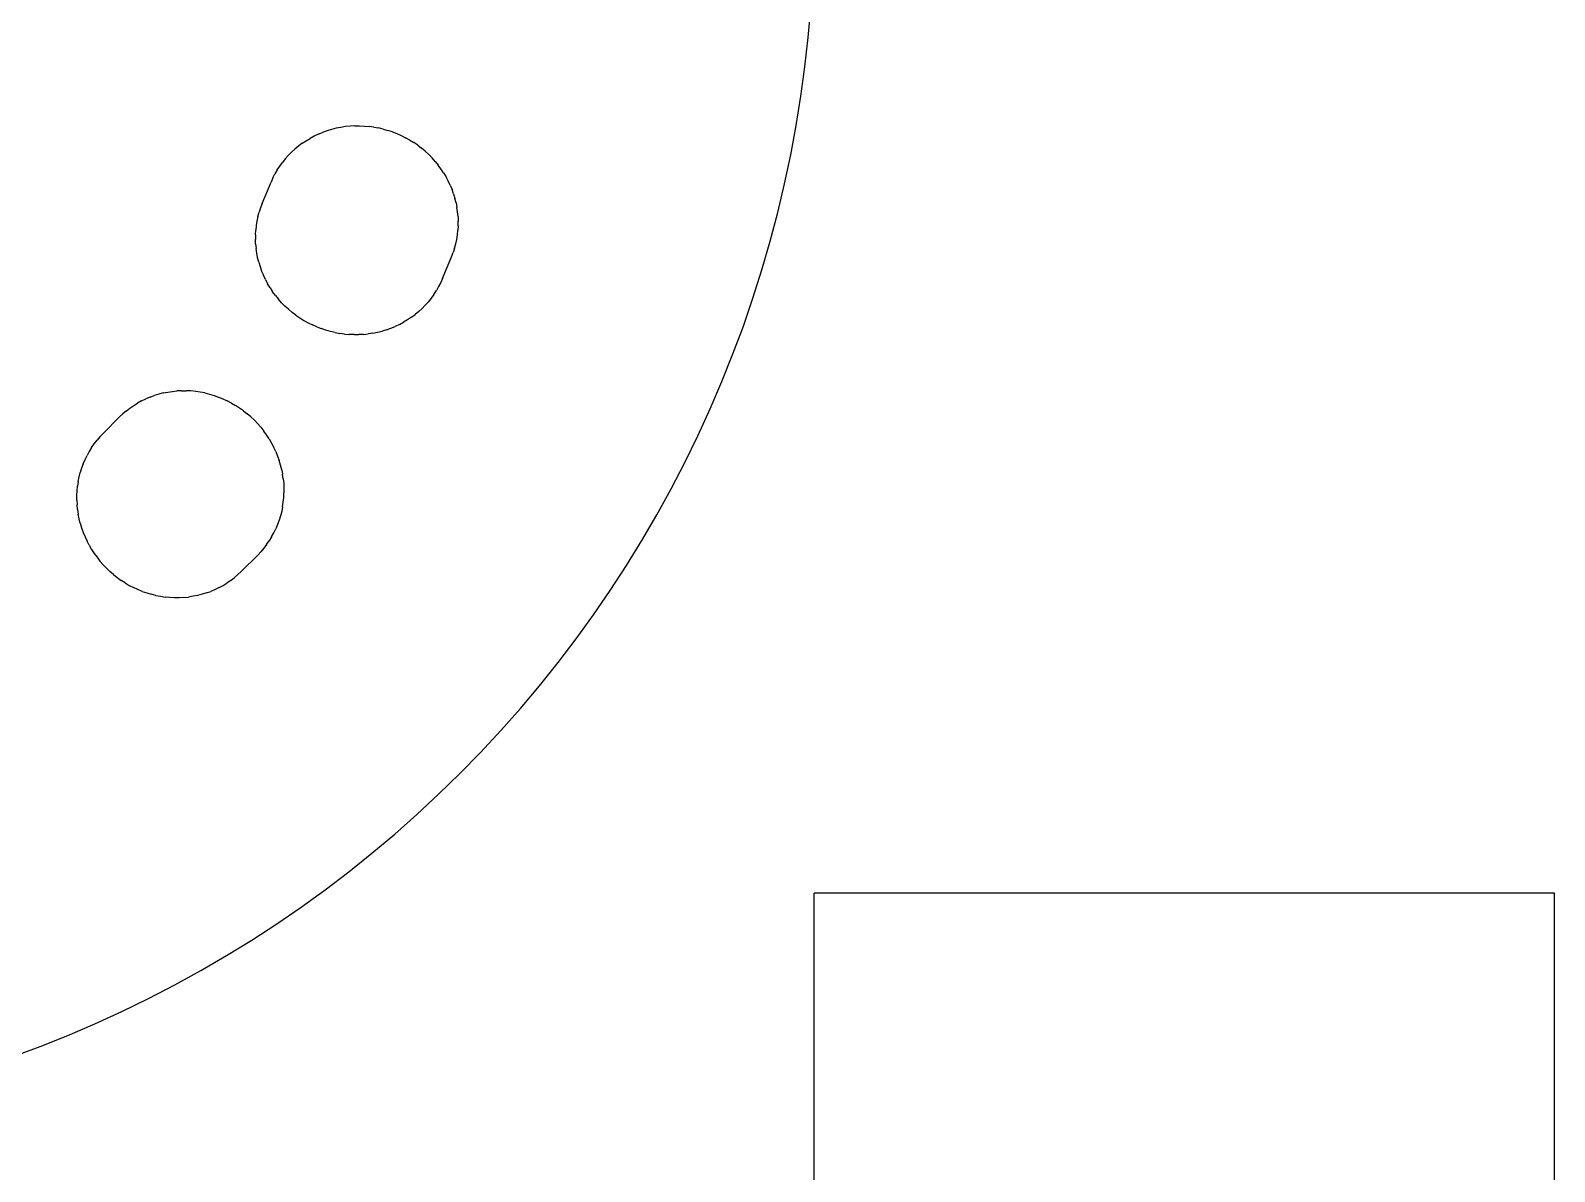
# Model space of a CAD drawing. Header units: millimetres. Extents: x 357 to 567, y 78 to 386.
# Drawn here: x 475.1 to 540.6, y 280.3 to 329.4 of the extents above; entities that cross this region are included whole.
import ezdxf

# ---------------------------------------------------------------- set-up
doc = ezdxf.new("R2010")
doc.units = ezdxf.units.MM
doc.header["$MEASUREMENT"] = 0
doc.layers.get('0').update_dxf_attribs({"linetype": 'CONTINUOUS'})

msp = doc.modelspace()

# ---------------------------------------------------------------- linework, layer by layer
at = {"color": 1}
for p, q in [((508.538, 329.092), (508.647, 330.363)), ((508.538, 329.092), (508.647, 330.363)), ((508.397, 327.823), (508.538, 329.092)), ((508.397, 327.823), (508.538, 329.092)), ((508.225, 326.559), (508.397, 327.823)), ((508.225, 326.559), (508.397, 327.823)), ((508.023, 325.299), (508.225, 326.559)), ((508.023, 325.299), (508.225, 326.559)), ((488.037, 325.133), (487.844, 325.074)), ((488.037, 325.133), (487.844, 325.074)), ((488.233, 325.183), (488.037, 325.133)), ((488.233, 325.183), (488.037, 325.133)), ((488.432, 325.222), (488.233, 325.183)), ((488.432, 325.222), (488.233, 325.183)), ((488.633, 325.253), (488.432, 325.222)), ((488.633, 325.253), (488.432, 325.222)), ((488.836, 325.274), (488.633, 325.253)), ((488.836, 325.274), (488.633, 325.253)), ((489.04, 325.285), (488.836, 325.274)), ((489.04, 325.285), (488.836, 325.274)), ((489.04, 325.285), (489.245, 325.286)), ((489.04, 325.285), (489.245, 325.286)), ((489.245, 325.286), (489.449, 325.278)), ((489.245, 325.286), (489.449, 325.278)), ((489.449, 325.278), (489.654, 325.26)), ((489.449, 325.278), (489.654, 325.26)), ((489.857, 325.232), (489.654, 325.26)), ((489.857, 325.232), (489.654, 325.26)), ((489.857, 325.232), (490.06, 325.195)), ((489.857, 325.232), (490.06, 325.195)), ((490.26, 325.148), (490.06, 325.195)), ((490.26, 325.148), (490.06, 325.195)), ((490.26, 325.148), (490.458, 325.092)), ((490.26, 325.148), (490.458, 325.092)), ((507.789, 324.044), (508.023, 325.299)), ((507.789, 324.044), (508.023, 325.299)), ((486.774, 324.535), (486.615, 324.416)), ((486.774, 324.535), (486.615, 324.416)), ((486.774, 324.535), (486.94, 324.646)), ((486.774, 324.535), (486.94, 324.646)), ((486.94, 324.646), (487.111, 324.749)), ((486.94, 324.646), (487.111, 324.749)), ((487.287, 324.844), (487.111, 324.749)), ((487.287, 324.844), (487.111, 324.749)), ((487.468, 324.93), (487.287, 324.844)), ((487.468, 324.93), (487.287, 324.844)), ((487.468, 324.93), (487.654, 325.006)), ((487.468, 324.93), (487.654, 325.006)), ((487.844, 325.074), (487.654, 325.006)), ((487.844, 325.074), (487.654, 325.006)), ((490.654, 325.027), (490.458, 325.092)), ((490.654, 325.027), (490.458, 325.092)), ((490.654, 325.027), (490.846, 324.952)), ((490.654, 325.027), (490.846, 324.952)), ((490.846, 324.952), (491.035, 324.869)), ((490.846, 324.952), (491.035, 324.869)), ((491.035, 324.869), (491.219, 324.777)), ((491.035, 324.869), (491.219, 324.777)), ((491.399, 324.677), (491.219, 324.777)), ((491.399, 324.677), (491.219, 324.777)), ((491.399, 324.677), (491.574, 324.568)), ((491.399, 324.677), (491.574, 324.568)), ((491.743, 324.451), (491.574, 324.568)), ((491.743, 324.451), (491.574, 324.568)), ((486.047, 323.868), (485.923, 323.714)), ((486.047, 323.868), (485.923, 323.714)), ((486.178, 324.015), (486.047, 323.868)), ((486.178, 324.015), (486.047, 323.868)), ((486.178, 324.015), (486.316, 324.156)), ((486.178, 324.015), (486.316, 324.156)), ((486.462, 324.29), (486.316, 324.156)), ((486.462, 324.29), (486.316, 324.156)), ((486.615, 324.416), (486.462, 324.29)), ((486.615, 324.416), (486.462, 324.29)), ((491.743, 324.451), (491.907, 324.327)), ((491.743, 324.451), (491.907, 324.327)), ((492.064, 324.195), (491.907, 324.327)), ((492.064, 324.195), (491.907, 324.327)), ((492.064, 324.195), (492.215, 324.056)), ((492.064, 324.195), (492.215, 324.056)), ((492.215, 324.056), (492.358, 323.91)), ((492.215, 324.056), (492.358, 323.91)), ((492.494, 323.758), (492.358, 323.91)), ((492.494, 323.758), (492.358, 323.91)), ((507.525, 322.796), (507.789, 324.044)), ((507.525, 322.796), (507.789, 324.044)), ((485.515, 323.044), (485.604, 323.219)), ((485.515, 323.044), (485.604, 323.219)), ((485.702, 323.389), (485.604, 323.219)), ((485.702, 323.389), (485.604, 323.219)), ((485.702, 323.389), (485.808, 323.554)), ((485.702, 323.389), (485.808, 323.554)), ((485.808, 323.554), (485.923, 323.714)), ((485.808, 323.554), (485.923, 323.714)), ((492.494, 323.758), (492.623, 323.6)), ((492.494, 323.758), (492.623, 323.6)), ((492.744, 323.437), (492.623, 323.6)), ((492.744, 323.437), (492.623, 323.6)), ((492.856, 323.268), (492.744, 323.437)), ((492.856, 323.268), (492.744, 323.437)), ((492.856, 323.268), (492.96, 323.094)), ((492.856, 323.268), (492.96, 323.094)), ((485.052, 321.94), (485.435, 322.864)), ((485.052, 321.94), (485.435, 322.864)), ((485.515, 323.044), (485.435, 322.864)), ((485.515, 323.044), (485.435, 322.864)), ((493.055, 322.916), (492.96, 323.094)), ((493.055, 322.916), (492.96, 323.094)), ((493.142, 322.733), (493.055, 322.916)), ((493.142, 322.733), (493.055, 322.916)), ((493.142, 322.733), (493.219, 322.548)), ((493.142, 322.733), (493.219, 322.548)), ((493.286, 322.359), (493.219, 322.548)), ((493.286, 322.359), (493.219, 322.548)), ((507.23, 321.554), (507.525, 322.796)), ((507.23, 321.554), (507.525, 322.796)), ((485.052, 321.94), (484.982, 321.757)), ((485.052, 321.94), (484.982, 321.757)), ((493.286, 322.359), (493.344, 322.167)), ((493.286, 322.359), (493.344, 322.167)), ((493.392, 321.974), (493.344, 322.167)), ((493.392, 321.974), (493.344, 322.167)), ((493.392, 321.974), (493.431, 321.778)), ((493.392, 321.974), (493.431, 321.778)), ((484.87, 321.381), (484.828, 321.188)), ((484.87, 321.381), (484.828, 321.188)), ((484.87, 321.381), (484.921, 321.57)), ((484.87, 321.381), (484.921, 321.57)), ((484.982, 321.757), (484.921, 321.57)), ((484.982, 321.757), (484.921, 321.57)), ((493.459, 321.581), (493.431, 321.778)), ((493.459, 321.581), (493.431, 321.778)), ((493.478, 321.384), (493.459, 321.581)), ((493.478, 321.384), (493.459, 321.581)), ((493.478, 321.384), (493.486, 321.186)), ((493.478, 321.384), (493.486, 321.186)), ((506.905, 320.32), (507.23, 321.554)), ((506.905, 320.32), (507.23, 321.554)), ((484.763, 320.601), (484.762, 320.404)), ((484.763, 320.601), (484.762, 320.404)), ((484.763, 320.601), (484.775, 320.798)), ((484.763, 320.601), (484.775, 320.798)), ((484.797, 320.994), (484.775, 320.798)), ((484.797, 320.994), (484.775, 320.798)), ((484.828, 321.188), (484.797, 320.994)), ((484.828, 321.188), (484.797, 320.994)), ((493.42, 320.401), (493.451, 320.596)), ((493.42, 320.401), (493.451, 320.596)), ((493.451, 320.596), (493.473, 320.792)), ((493.451, 320.596), (493.473, 320.792)), ((493.484, 320.989), (493.473, 320.792)), ((493.484, 320.989), (493.473, 320.792)), ((493.484, 320.989), (493.486, 321.186)), ((493.484, 320.989), (493.486, 321.186)), ((484.77, 320.206), (484.762, 320.404)), ((484.77, 320.206), (484.762, 320.404)), ((484.77, 320.206), (484.789, 320.008)), ((484.77, 320.206), (484.789, 320.008)), ((484.817, 319.812), (484.789, 320.008)), ((484.817, 319.812), (484.789, 320.008)), ((493.327, 320.02), (493.266, 319.833)), ((493.327, 320.02), (493.266, 319.833)), ((493.327, 320.02), (493.378, 320.209)), ((493.327, 320.02), (493.378, 320.209)), ((493.378, 320.209), (493.42, 320.401)), ((493.378, 320.209), (493.42, 320.401)), ((506.549, 319.094), (506.905, 320.32)), ((506.549, 319.094), (506.905, 320.32)), ((484.856, 319.616), (484.817, 319.812)), ((484.856, 319.616), (484.817, 319.812)), ((484.904, 319.422), (484.856, 319.616)), ((484.904, 319.422), (484.856, 319.616)), ((484.904, 319.422), (484.962, 319.231)), ((484.904, 319.422), (484.962, 319.231)), ((484.962, 319.231), (485.03, 319.042)), ((484.962, 319.231), (485.03, 319.042)), ((492.813, 318.726), (493.196, 319.65)), ((492.813, 318.726), (493.196, 319.65)), ((493.196, 319.65), (493.266, 319.833)), ((493.196, 319.65), (493.266, 319.833)), ((485.03, 319.042), (485.106, 318.856)), ((485.03, 319.042), (485.106, 318.856)), ((485.193, 318.674), (485.106, 318.856)), ((485.193, 318.674), (485.106, 318.856)), ((485.193, 318.674), (485.288, 318.496)), ((485.193, 318.674), (485.288, 318.496)), ((492.813, 318.726), (492.733, 318.546)), ((492.813, 318.726), (492.733, 318.546)), ((506.164, 317.877), (506.549, 319.094)), ((506.164, 317.877), (506.549, 319.094)), ((485.392, 318.322), (485.288, 318.496)), ((485.392, 318.322), (485.288, 318.496)), ((485.392, 318.322), (485.504, 318.153)), ((485.392, 318.322), (485.504, 318.153)), ((485.625, 317.989), (485.504, 318.153)), ((485.625, 317.989), (485.504, 318.153)), ((485.625, 317.989), (485.753, 317.831)), ((485.625, 317.989), (485.753, 317.831)), ((492.44, 318.036), (492.325, 317.876)), ((492.44, 318.036), (492.325, 317.876)), ((492.44, 318.036), (492.546, 318.201)), ((492.44, 318.036), (492.546, 318.201)), ((492.644, 318.371), (492.546, 318.201)), ((492.644, 318.371), (492.546, 318.201)), ((492.733, 318.546), (492.644, 318.371)), ((492.733, 318.546), (492.644, 318.371)), ((485.89, 317.679), (485.753, 317.831)), ((485.89, 317.679), (485.753, 317.831)), ((485.89, 317.679), (486.034, 317.534)), ((485.89, 317.679), (486.034, 317.534)), ((486.184, 317.395), (486.034, 317.534)), ((486.184, 317.395), (486.034, 317.534)), ((486.341, 317.263), (486.184, 317.395)), ((486.341, 317.263), (486.184, 317.395)), ((491.786, 317.3), (491.633, 317.173)), ((491.786, 317.3), (491.633, 317.173)), ((491.786, 317.3), (491.932, 317.434)), ((491.786, 317.3), (491.932, 317.434)), ((492.071, 317.575), (491.932, 317.434)), ((492.071, 317.575), (491.932, 317.434)), ((492.071, 317.575), (492.201, 317.722)), ((492.071, 317.575), (492.201, 317.722)), ((492.325, 317.876), (492.201, 317.722)), ((492.325, 317.876), (492.201, 317.722)), ((505.749, 316.671), (506.164, 317.877)), ((505.749, 316.671), (506.164, 317.877)), ((486.505, 317.139), (486.341, 317.263)), ((486.505, 317.139), (486.341, 317.263)), ((486.505, 317.139), (486.674, 317.022)), ((486.505, 317.139), (486.674, 317.022)), ((486.674, 317.022), (486.849, 316.913)), ((486.674, 317.022), (486.849, 316.913)), ((486.849, 316.913), (487.029, 316.813)), ((486.849, 316.913), (487.029, 316.813)), ((487.029, 316.813), (487.213, 316.721)), ((487.029, 316.813), (487.213, 316.721)), ((487.402, 316.637), (487.213, 316.721)), ((487.402, 316.637), (487.213, 316.721)), ((487.402, 316.637), (487.594, 316.563)), ((487.402, 316.637), (487.594, 316.563)), ((490.594, 316.583), (490.78, 316.66)), ((490.594, 316.583), (490.78, 316.66)), ((490.961, 316.746), (490.78, 316.66)), ((490.961, 316.746), (490.78, 316.66)), ((490.961, 316.746), (491.138, 316.841)), ((490.961, 316.746), (491.138, 316.841)), ((491.309, 316.943), (491.138, 316.841)), ((491.309, 316.943), (491.138, 316.841)), ((491.474, 317.054), (491.309, 316.943)), ((491.474, 317.054), (491.309, 316.943)), ((491.474, 317.054), (491.633, 317.173)), ((491.474, 317.054), (491.633, 317.173)), ((505.304, 315.474), (505.749, 316.671)), ((505.304, 315.474), (505.749, 316.671)), ((487.79, 316.498), (487.594, 316.563)), ((487.79, 316.498), (487.594, 316.563)), ((487.988, 316.442), (487.79, 316.498)), ((487.988, 316.442), (487.79, 316.498)), ((488.188, 316.395), (487.988, 316.442)), ((488.188, 316.395), (487.988, 316.442)), ((488.188, 316.395), (488.391, 316.358)), ((488.188, 316.395), (488.391, 316.358)), ((488.594, 316.33), (488.391, 316.358)), ((488.594, 316.33), (488.391, 316.358)), ((488.594, 316.33), (488.799, 316.312)), ((488.594, 316.33), (488.799, 316.312)), ((489.004, 316.304), (488.799, 316.312)), ((489.004, 316.304), (488.799, 316.312)), ((489.004, 316.304), (489.208, 316.305)), ((489.004, 316.304), (489.208, 316.305)), ((489.412, 316.316), (489.208, 316.305)), ((489.412, 316.316), (489.208, 316.305)), ((489.412, 316.316), (489.614, 316.337)), ((489.412, 316.316), (489.614, 316.337)), ((489.816, 316.367), (489.614, 316.337)), ((489.816, 316.367), (489.614, 316.337)), ((489.816, 316.367), (490.015, 316.407)), ((489.816, 316.367), (490.015, 316.407)), ((490.015, 316.407), (490.211, 316.457)), ((490.015, 316.407), (490.211, 316.457)), ((490.404, 316.515), (490.211, 316.457)), ((490.404, 316.515), (490.211, 316.457)), ((490.404, 316.515), (490.594, 316.583)), ((490.404, 316.515), (490.594, 316.583)), ((504.83, 314.289), (505.304, 315.474)), ((504.83, 314.289), (505.304, 315.474)), ((504.327, 313.116), (504.83, 314.289)), ((504.327, 313.116), (504.83, 314.289)), ((479.53, 313.258), (479.697, 313.362)), ((479.53, 313.258), (479.697, 313.362)), ((479.87, 313.457), (479.697, 313.362)), ((479.87, 313.457), (479.697, 313.362)), ((479.87, 313.457), (480.047, 313.543)), ((479.87, 313.457), (480.047, 313.543)), ((480.229, 313.62), (480.047, 313.543)), ((480.229, 313.62), (480.047, 313.543)), ((480.229, 313.62), (480.415, 313.688)), ((480.229, 313.62), (480.415, 313.688)), ((480.605, 313.746), (480.415, 313.688)), ((480.605, 313.746), (480.415, 313.688)), ((480.797, 313.795), (480.605, 313.746)), ((480.797, 313.795), (480.605, 313.746)), ((480.797, 313.795), (480.993, 313.834)), ((480.797, 313.795), (480.993, 313.834)), ((480.993, 313.834), (481.19, 313.864)), ((480.993, 313.834), (481.19, 313.864)), ((481.19, 313.864), (481.389, 313.884)), ((481.19, 313.864), (481.389, 313.884)), ((481.59, 313.894), (481.389, 313.884)), ((481.59, 313.894), (481.389, 313.884)), ((481.59, 313.894), (481.791, 313.894)), ((481.59, 313.894), (481.791, 313.894)), ((481.992, 313.884), (481.791, 313.894)), ((481.992, 313.884), (481.791, 313.894)), ((482.193, 313.864), (481.992, 313.884)), ((482.193, 313.864), (481.992, 313.884)), ((482.393, 313.835), (482.193, 313.864)), ((482.393, 313.835), (482.193, 313.864)), ((482.592, 313.795), (482.393, 313.835)), ((482.592, 313.795), (482.393, 313.835)), ((482.592, 313.795), (482.79, 313.746)), ((482.592, 313.795), (482.79, 313.746)), ((482.79, 313.746), (482.985, 313.688)), ((482.79, 313.746), (482.985, 313.688)), ((482.985, 313.688), (483.178, 313.62)), ((482.985, 313.688), (483.178, 313.62)), ((483.178, 313.62), (483.367, 313.543)), ((483.178, 313.62), (483.367, 313.543)), ((483.367, 313.543), (483.553, 313.457)), ((483.367, 313.543), (483.553, 313.457)), ((483.735, 313.362), (483.553, 313.457)), ((483.735, 313.362), (483.553, 313.457)), ((483.735, 313.362), (483.913, 313.259)), ((483.735, 313.362), (483.913, 313.259)), ((478.213, 312.056), (478.921, 312.763)), ((478.213, 312.056), (478.921, 312.763)), ((479.063, 312.899), (478.921, 312.763)), ((479.063, 312.899), (478.921, 312.763)), ((479.212, 313.026), (479.063, 312.899)), ((479.212, 313.026), (479.063, 312.899)), ((479.212, 313.026), (479.368, 313.146)), ((479.212, 313.026), (479.368, 313.146)), ((479.368, 313.146), (479.53, 313.258)), ((479.368, 313.146), (479.53, 313.258)), ((484.085, 313.147), (483.913, 313.259)), ((484.085, 313.147), (483.913, 313.259)), ((484.253, 313.027), (484.085, 313.147)), ((484.253, 313.027), (484.085, 313.147)), ((484.253, 313.027), (484.414, 312.9)), ((484.253, 313.027), (484.414, 312.9)), ((484.57, 312.764), (484.414, 312.9)), ((484.57, 312.764), (484.414, 312.9)), ((484.719, 312.622), (484.57, 312.764)), ((484.719, 312.622), (484.57, 312.764)), ((503.796, 311.956), (504.327, 313.116)), ((503.796, 311.956), (504.327, 313.116)), ((478.213, 312.056), (478.078, 311.914)), ((478.213, 312.056), (478.078, 311.914)), ((484.719, 312.622), (484.861, 312.473)), ((484.719, 312.622), (484.861, 312.473)), ((484.997, 312.317), (484.861, 312.473)), ((484.997, 312.317), (484.861, 312.473)), ((484.997, 312.317), (485.124, 312.156)), ((484.997, 312.317), (485.124, 312.156)), ((485.244, 311.988), (485.124, 312.156)), ((485.244, 311.988), (485.124, 312.156)), ((477.719, 311.447), (477.615, 311.28)), ((477.719, 311.447), (477.615, 311.28)), ((477.719, 311.447), (477.831, 311.609)), ((477.719, 311.447), (477.831, 311.609)), ((477.831, 311.609), (477.951, 311.765)), ((477.831, 311.609), (477.951, 311.765)), ((478.078, 311.914), (477.951, 311.765)), ((478.078, 311.914), (477.951, 311.765)), ((485.356, 311.816), (485.244, 311.988)), ((485.356, 311.816), (485.244, 311.988)), ((485.356, 311.816), (485.459, 311.638)), ((485.356, 311.816), (485.459, 311.638)), ((485.459, 311.638), (485.554, 311.456)), ((485.459, 311.638), (485.554, 311.456)), ((485.64, 311.27), (485.554, 311.456)), ((485.64, 311.27), (485.554, 311.456)), ((503.236, 310.809), (503.796, 311.956)), ((503.236, 310.809), (503.796, 311.956)), ((477.357, 310.748), (477.289, 310.562)), ((477.357, 310.748), (477.289, 310.562)), ((477.357, 310.748), (477.434, 310.93)), ((477.357, 310.748), (477.434, 310.93)), ((477.434, 310.93), (477.52, 311.107)), ((477.434, 310.93), (477.52, 311.107)), ((477.615, 311.28), (477.52, 311.107)), ((477.615, 311.28), (477.52, 311.107)), ((485.64, 311.27), (485.717, 311.081)), ((485.64, 311.27), (485.717, 311.081)), ((485.717, 311.081), (485.785, 310.888)), ((485.717, 311.081), (485.785, 310.888)), ((485.843, 310.693), (485.785, 310.888)), ((485.843, 310.693), (485.785, 310.888)), ((502.648, 309.676), (503.236, 310.809)), ((502.648, 309.676), (503.236, 310.809)), ((477.143, 309.984), (477.182, 310.18)), ((477.143, 309.984), (477.182, 310.18)), ((477.182, 310.18), (477.231, 310.372)), ((477.182, 310.18), (477.231, 310.372)), ((477.289, 310.562), (477.231, 310.372)), ((477.289, 310.562), (477.231, 310.372)), ((485.892, 310.495), (485.843, 310.693)), ((485.892, 310.495), (485.843, 310.693)), ((485.892, 310.495), (485.932, 310.296)), ((485.892, 310.495), (485.932, 310.296)), ((485.961, 310.096), (485.932, 310.296)), ((485.961, 310.096), (485.932, 310.296)), ((485.961, 310.096), (485.981, 309.895)), ((485.961, 310.096), (485.981, 309.895)), ((477.083, 309.388), (477.093, 309.588)), ((477.083, 309.388), (477.093, 309.588)), ((477.093, 309.588), (477.113, 309.787)), ((477.093, 309.588), (477.113, 309.787)), ((477.143, 309.984), (477.113, 309.787)), ((477.143, 309.984), (477.113, 309.787)), ((485.981, 309.895), (485.991, 309.694)), ((485.981, 309.895), (485.991, 309.694)), ((485.981, 309.292), (485.991, 309.493)), ((485.981, 309.292), (485.991, 309.493)), ((485.991, 309.694), (485.991, 309.493)), ((485.991, 309.694), (485.991, 309.493)), ((502.033, 308.558), (502.648, 309.676)), ((502.033, 308.558), (502.648, 309.676)), ((477.083, 309.186), (477.083, 309.388)), ((477.083, 309.186), (477.083, 309.388)), ((477.083, 309.186), (477.093, 308.985)), ((477.083, 309.186), (477.093, 308.985)), ((477.113, 308.784), (477.093, 308.985)), ((477.113, 308.784), (477.093, 308.985)), ((477.113, 308.784), (477.143, 308.584)), ((477.113, 308.784), (477.143, 308.584)), ((485.931, 308.896), (485.892, 308.7)), ((485.931, 308.896), (485.892, 308.7)), ((485.931, 308.896), (485.961, 309.093)), ((485.931, 308.896), (485.961, 309.093)), ((485.961, 309.093), (485.981, 309.292)), ((485.961, 309.093), (485.981, 309.292)), ((477.182, 308.385), (477.143, 308.584)), ((477.182, 308.385), (477.143, 308.584)), ((477.23, 308.187), (477.182, 308.385)), ((477.23, 308.187), (477.182, 308.385)), ((477.23, 308.187), (477.289, 307.992)), ((477.23, 308.187), (477.289, 307.992)), ((485.717, 308.132), (485.64, 307.95)), ((485.717, 308.132), (485.64, 307.95)), ((485.785, 308.318), (485.717, 308.132)), ((485.785, 308.318), (485.717, 308.132)), ((485.843, 308.508), (485.785, 308.318)), ((485.843, 308.508), (485.785, 308.318)), ((485.892, 308.7), (485.843, 308.508)), ((485.892, 308.7), (485.843, 308.508)), ((501.39, 307.455), (502.033, 308.558)), ((501.39, 307.455), (502.033, 308.558)), ((477.289, 307.992), (477.357, 307.799)), ((477.289, 307.992), (477.357, 307.799)), ((477.357, 307.799), (477.434, 307.61)), ((477.357, 307.799), (477.434, 307.61)), ((477.434, 307.61), (477.52, 307.424)), ((477.434, 307.61), (477.52, 307.424)), ((485.243, 307.271), (485.355, 307.433)), ((485.243, 307.271), (485.355, 307.433)), ((485.459, 307.6), (485.355, 307.433)), ((485.459, 307.6), (485.355, 307.433)), ((485.459, 307.6), (485.554, 307.773)), ((485.459, 307.6), (485.554, 307.773)), ((485.554, 307.773), (485.64, 307.95)), ((485.554, 307.773), (485.64, 307.95)), ((500.721, 306.369), (501.39, 307.455)), ((500.721, 306.369), (501.39, 307.455)), ((477.615, 307.242), (477.52, 307.424)), ((477.615, 307.242), (477.52, 307.424)), ((477.615, 307.242), (477.718, 307.064)), ((477.615, 307.242), (477.718, 307.064)), ((477.718, 307.064), (477.83, 306.892)), ((477.718, 307.064), (477.83, 306.892)), ((477.83, 306.892), (477.95, 306.724)), ((477.83, 306.892), (477.95, 306.724)), ((484.86, 306.824), (484.153, 306.117)), ((484.86, 306.824), (484.153, 306.117)), ((484.86, 306.824), (484.996, 306.966)), ((484.86, 306.824), (484.996, 306.966)), ((485.123, 307.115), (484.996, 306.966)), ((485.123, 307.115), (484.996, 306.966)), ((485.243, 307.271), (485.123, 307.115)), ((485.243, 307.271), (485.123, 307.115)), ((477.95, 306.724), (478.078, 306.563)), ((477.95, 306.724), (478.078, 306.563)), ((478.078, 306.563), (478.213, 306.407)), ((478.078, 306.563), (478.213, 306.407)), ((478.355, 306.258), (478.213, 306.407)), ((478.355, 306.258), (478.213, 306.407)), ((478.355, 306.258), (478.504, 306.116)), ((478.355, 306.258), (478.504, 306.116)), ((500.025, 305.299), (500.721, 306.369)), ((500.025, 305.299), (500.721, 306.369)), ((478.66, 305.981), (478.504, 306.116)), ((478.66, 305.981), (478.504, 306.116)), ((478.66, 305.981), (478.821, 305.853)), ((478.66, 305.981), (478.821, 305.853)), ((478.821, 305.853), (478.989, 305.733)), ((478.821, 305.853), (478.989, 305.733)), ((479.161, 305.621), (478.989, 305.733)), ((479.161, 305.621), (478.989, 305.733)), ((479.161, 305.621), (479.339, 305.518)), ((479.161, 305.621), (479.339, 305.518)), ((479.339, 305.518), (479.521, 305.423)), ((479.339, 305.518), (479.521, 305.423)), ((483.204, 305.423), (483.377, 305.518)), ((483.204, 305.423), (483.377, 305.518)), ((483.377, 305.518), (483.545, 305.622)), ((483.377, 305.518), (483.545, 305.622)), ((483.706, 305.734), (483.545, 305.622)), ((483.706, 305.734), (483.545, 305.622)), ((483.706, 305.734), (483.862, 305.854)), ((483.706, 305.734), (483.862, 305.854)), ((484.011, 305.981), (483.862, 305.854)), ((484.011, 305.981), (483.862, 305.854)), ((484.011, 305.981), (484.153, 306.117)), ((484.011, 305.981), (484.153, 306.117)), ((479.707, 305.337), (479.521, 305.423)), ((479.707, 305.337), (479.521, 305.423)), ((479.896, 305.26), (479.707, 305.337)), ((479.896, 305.26), (479.707, 305.337)), ((479.896, 305.26), (480.089, 305.192)), ((479.896, 305.26), (480.089, 305.192)), ((480.089, 305.192), (480.284, 305.134)), ((480.089, 305.192), (480.284, 305.134)), ((480.481, 305.085), (480.284, 305.134)), ((480.481, 305.085), (480.284, 305.134)), ((480.481, 305.085), (480.681, 305.046)), ((480.481, 305.085), (480.681, 305.046)), ((480.681, 305.046), (480.881, 305.016)), ((480.681, 305.046), (480.881, 305.016)), ((481.082, 304.996), (480.881, 305.016)), ((481.082, 304.996), (480.881, 305.016)), ((481.283, 304.986), (481.082, 304.996)), ((481.283, 304.986), (481.082, 304.996)), ((481.485, 304.987), (481.283, 304.986)), ((481.485, 304.987), (481.283, 304.986)), ((481.685, 304.996), (481.485, 304.987)), ((481.685, 304.996), (481.485, 304.987)), ((481.685, 304.996), (481.884, 305.016)), ((481.685, 304.996), (481.884, 305.016)), ((482.082, 305.046), (481.884, 305.016)), ((482.082, 305.046), (481.884, 305.016)), ((482.277, 305.085), (482.082, 305.046)), ((482.277, 305.085), (482.082, 305.046)), ((482.469, 305.134), (482.277, 305.085)), ((482.469, 305.134), (482.277, 305.085)), ((482.659, 305.192), (482.469, 305.134)), ((482.659, 305.192), (482.469, 305.134)), ((482.659, 305.192), (482.845, 305.26)), ((482.659, 305.192), (482.845, 305.26)), ((483.027, 305.337), (482.845, 305.26)), ((483.027, 305.337), (482.845, 305.26)), ((483.204, 305.423), (483.027, 305.337)), ((483.204, 305.423), (483.027, 305.337)), ((499.303, 304.247), (500.025, 305.299)), ((499.303, 304.247), (500.025, 305.299)), ((498.555, 303.212), (499.303, 304.247)), ((498.555, 303.212), (499.303, 304.247)), ((497.782, 302.197), (498.555, 303.212)), ((497.782, 302.197), (498.555, 303.212)), ((496.985, 301.2), (497.782, 302.197)), ((496.985, 301.2), (497.782, 302.197)), ((496.163, 300.224), (496.985, 301.2)), ((496.163, 300.224), (496.985, 301.2)), ((495.318, 299.268), (496.163, 300.224)), ((495.318, 299.268), (496.163, 300.224)), ((494.449, 298.333), (495.318, 299.268)), ((494.449, 298.333), (495.318, 299.268)), ((493.558, 297.419), (494.449, 298.333)), ((493.558, 297.419), (494.449, 298.333)), ((492.644, 296.528), (493.558, 297.419)), ((492.644, 296.528), (493.558, 297.419)), ((491.709, 295.659), (492.644, 296.528)), ((491.709, 295.659), (492.644, 296.528)), ((490.753, 294.814), (491.709, 295.659)), ((490.753, 294.814), (491.709, 295.659)), ((489.777, 293.992), (490.753, 294.814)), ((489.777, 293.992), (490.753, 294.814)), ((488.78, 293.195), (489.777, 293.992)), ((488.78, 293.195), (489.777, 293.992)), ((487.765, 292.422), (488.78, 293.195)), ((487.765, 292.422), (488.78, 293.195)), ((486.73, 291.674), (487.765, 292.422)), ((486.73, 291.674), (487.765, 292.422)), ((540.638, 292.28), (508.788, 292.28)), ((508.788, 206.394), (508.788, 292.28)), ((540.638, 292.28), (508.788, 292.28)), ((508.788, 206.394), (508.788, 292.28)), ((540.638, 206.394), (540.638, 292.28)), ((540.638, 206.394), (540.638, 292.28)), ((485.678, 290.952), (486.73, 291.674)), ((485.678, 290.952), (486.73, 291.674)), ((484.608, 290.256), (485.678, 290.952)), ((484.608, 290.256), (485.678, 290.952)), ((483.522, 289.587), (484.608, 290.256)), ((483.522, 289.587), (484.608, 290.256)), ((482.419, 288.944), (483.522, 289.587)), ((482.419, 288.944), (483.522, 289.587)), ((481.301, 288.329), (482.419, 288.944)), ((481.301, 288.329), (482.419, 288.944)), ((480.168, 287.741), (481.301, 288.329)), ((480.168, 287.741), (481.301, 288.329)), ((477.861, 286.65), (479.021, 287.181)), ((477.861, 286.65), (479.021, 287.181)), ((479.021, 287.181), (480.168, 287.741)), ((479.021, 287.181), (480.168, 287.741)), ((476.688, 286.147), (477.861, 286.65)), ((476.688, 286.147), (477.861, 286.65)), ((475.503, 285.673), (476.688, 286.147)), ((475.503, 285.673), (476.688, 286.147)), ((474.307, 285.228), (475.503, 285.673)), ((474.307, 285.228), (475.503, 285.673))]:
    msp.add_line(p, q, dxfattribs=at)

doc.saveas('drawing.dxf')
